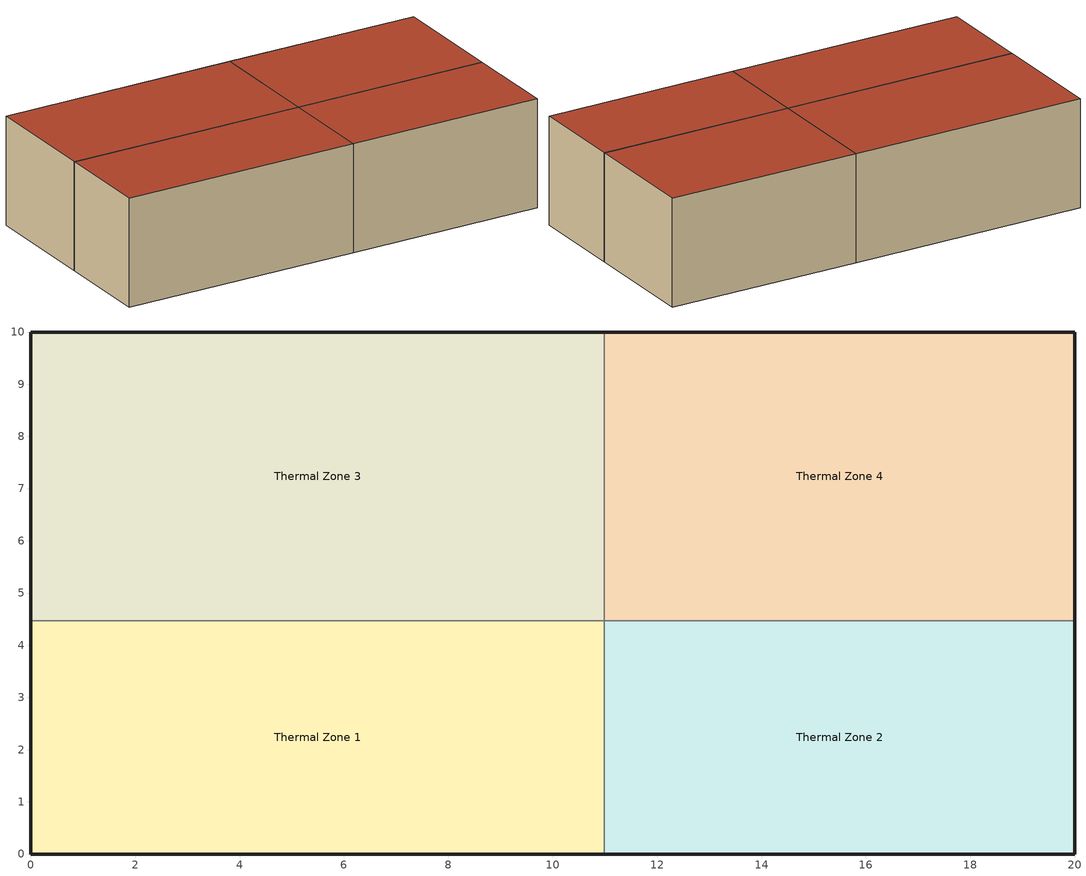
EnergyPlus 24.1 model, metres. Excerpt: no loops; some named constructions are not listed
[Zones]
Thermal Zone 1
 floor ground (Typical Insulated Carpeted 6in Slab Floor): 10.99,4.46 10.99,0 0,0 0,4.46 z0
 wall outside (Typical Insulated Steel Framed Exterior Wall R-8.06): 0,4.46 0,0 10.99,0 z0:5
 wall to Thermal Zone 2 (AirWall): 10.99,0 10.99,4.46 z0:5
 wall to Thermal Zone 3 (AirWall): 10.99,4.46 0,4.46 z0:5
 roof outside (Typical IEAD Roof - Highly Reflective R-20.83): 10.99,0 10.99,4.46 0,4.46 0,0 z5
Thermal Zone 2
 floor ground (Typical Insulated Carpeted 6in Slab Floor): 10.99,4.46 20,4.46 20,0 10.99,0 z0
 wall outside (Typical Insulated Steel Framed Exterior Wall R-8.06): 10.99,0 20,0 20,4.46 z0:5
 wall to Thermal Zone 4 (AirWall): 20,4.46 10.99,4.46 z0:5
 roof outside (Typical IEAD Roof - Highly Reflective R-20.83): 20,0 20,4.46 10.99,4.46 10.99,0 z5
Thermal Zone 3
 floor ground (Typical Insulated Carpeted 6in Slab Floor): 10.99,10 10.99,4.46 0,4.46 0,10 z0
 wall outside (Typical Insulated Steel Framed Exterior Wall R-8.06): 10.99,10 0,10 0,4.46 z0:5
 wall to Thermal Zone 4 (AirWall): 10.99,4.46 10.99,10 z0:5
 roof outside (Typical IEAD Roof - Highly Reflective R-20.83): 10.99,4.46 10.99,10 0,10 0,4.46 z5
Thermal Zone 4
 floor ground (Typical Insulated Carpeted 6in Slab Floor): 20,10 20,4.46 10.99,4.46 10.99,10 z0
 wall outside (Typical Insulated Steel Framed Exterior Wall R-8.06): 20,4.46 20,10 10.99,10 z0:5
 roof outside (Typical IEAD Roof - Highly Reflective R-20.83): 20,4.46 20,10 10.99,10 10.99,4.46 z5
[Schedule:Day:Interval]
DataCenter Equipment_SCH Default; DataCenter Equipment_SCH Summer Design Day; DataCenter Equipment_SCH Winter Design Day; DataCenter Equipment_SCH Wknd|Wkdy Day 3; DataCenter Equipment_SCH Wknd|Wkdy Day 7; DataCenter Equipment_SCH Wknd|Wkdy Day 11; DataCenter Lighting_SCH Default: 24:00, 1, No
DataCenter Equipment_SCH Wknd|Wkdy Day; DataCenter Equipment_SCH Wknd|Wkdy Day 4; DataCenter Equipment_SCH Wknd|Wkdy Day 8: 24:00, 0.25, No
DataCenter Equipment_SCH Wknd|Wkdy Day 1; DataCenter Equipment_SCH Wknd|Wkdy Day 5; DataCenter Equipment_SCH Wknd|Wkdy Day 9: 24:00, 0.5, No
DataCenter Equipment_SCH Wknd|Wkdy Day 2; DataCenter Equipment_SCH Wknd|Wkdy Day 6; DataCenter Equipment_SCH Wknd|Wkdy Day 10: 24:00, 0.75, No
LargeDataCenterHighITE ReturnApproachTemp_SCH Default; LargeDataCenterHighITE ReturnApproachTemp_SCH Summer Design Day; LargeDataCenterHighITE ReturnApproachTemp_SCH Winter Design Day; LargeDataCenterHighITE ReturnApproachTemp_SCH Wknd|Wkdy Day 3; LargeDataCenterHighITE ReturnApproachTemp_SCH Wknd|Wkdy Day 7; LargeDataCenterHighITE ReturnApproachTemp_SCH Wknd|Wkdy Day 11: 24:00, -7.55, No
LargeDataCenterHighITE ReturnApproachTemp_SCH Wknd|Wkdy Day; LargeDataCenterHighITE ReturnApproachTemp_SCH Wknd|Wkdy Day 4; LargeDataCenterHighITE ReturnApproachTemp_SCH Wknd|Wkdy Day 8: 24:00, -7.09, No
LargeDataCenterHighITE ReturnApproachTemp_SCH Wknd|Wkdy Day 1; LargeDataCenterHighITE ReturnApproachTemp_SCH Wknd|Wkdy Day 5; LargeDataCenterHighITE ReturnApproachTemp_SCH Wknd|Wkdy Day 9: 24:00, -7.24, No
LargeDataCenterHighITE ReturnApproachTemp_SCH Wknd|Wkdy Day 2; LargeDataCenterHighITE ReturnApproachTemp_SCH Wknd|Wkdy Day 6; LargeDataCenterHighITE ReturnApproachTemp_SCH Wknd|Wkdy Day 10: 24:00, -7.4, No
LargeDataCenterHighITE SupplyApproachTemp_SCH Default; LargeDataCenterHighITE SupplyApproachTemp_SCH Summer Design Day; LargeDataCenterHighITE SupplyApproachTemp_SCH Winter Design Day; LargeDataCenterHighITE SupplyApproachTemp_SCH Wknd|Wkdy Day 3; LargeDataCenterHighITE SupplyApproachTemp_SCH Wknd|Wkdy Day 7; LargeDataCenterHighITE SupplyApproachTemp_SCH Wknd|Wkdy Day 11: 24:00, 9.43, No
LargeDataCenterHighITE SupplyApproachTemp_SCH Wknd|Wkdy Day; LargeDataCenterHighITE SupplyApproachTemp_SCH Wknd|Wkdy Day 4; LargeDataCenterHighITE SupplyApproachTemp_SCH Wknd|Wkdy Day 8: 24:00, 10.61, No
LargeDataCenterHighITE SupplyApproachTemp_SCH Wknd|Wkdy Day 1; LargeDataCenterHighITE SupplyApproachTemp_SCH Wknd|Wkdy Day 5; LargeDataCenterHighITE SupplyApproachTemp_SCH Wknd|Wkdy Day 9: 24:00, 10.21, No
LargeDataCenterHighITE SupplyApproachTemp_SCH Wknd|Wkdy Day 2; LargeDataCenterHighITE SupplyApproachTemp_SCH Wknd|Wkdy Day 6; LargeDataCenterHighITE SupplyApproachTemp_SCH Wknd|Wkdy Day 10: 24:00, 9.82, No
[Schedule:Week:Daily]
DataCenter Lighting_SCH Week Rule - Jan1-Dec31: DataCenter Lighting_SCH Default, DataCenter Lighting_SCH Default, DataCenter Lighting_SCH Default, DataCenter Lighting_SCH Default, DataCenter Lighting_SCH Default, DataCenter Lighting_SCH Default, DataCenter Lighting_SCH Default, DataCenter Lighting_SCH Default, DataCenter Lighting_SCH Default, DataCenter Lighting_SCH Default, DataCenter Lighting_SCH Default, DataCenter Lighting_SCH Default
LargeDataCenterHighITE SupplyApproachTemp_SCH Week Rule - Apr30-May6: LargeDataCenterHighITE SupplyApproachTemp_SCH Wknd|Wkdy Day 3, LargeDataCenterHighITE SupplyApproachTemp_SCH Wknd|Wkdy Day 4, LargeDataCenterHighITE SupplyApproachTemp_SCH Wknd|Wkdy Day 4, LargeDataCenterHighITE SupplyApproachTemp_SCH Wknd|Wkdy Day 4, LargeDataCenterHighITE SupplyApproachTemp_SCH Wknd|Wkdy Day 4, LargeDataCenterHighITE SupplyApproachTemp_SCH Wknd|Wkdy Day 4, LargeDataCenterHighITE SupplyApproachTemp_SCH Wknd|Wkdy Day 4, LargeDataCenterHighITE SupplyApproachTemp_SCH Default, LargeDataCenterHighITE SupplyApproachTemp_SCH Summer Design Day, LargeDataCenterHighITE SupplyApproachTemp_SCH Winter Design Day, LargeDataCenterHighITE SupplyApproachTemp_SCH Default, LargeDataCenterHighITE SupplyApproachTemp_SCH Default
LargeDataCenterHighITE SupplyApproachTemp_SCH Week Rule - Aug6-Aug26: LargeDataCenterHighITE SupplyApproachTemp_SCH Wknd|Wkdy Day 7, LargeDataCenterHighITE SupplyApproachTemp_SCH Wknd|Wkdy Day 7, LargeDataCenterHighITE SupplyApproachTemp_SCH Wknd|Wkdy Day 7, LargeDataCenterHighITE SupplyApproachTemp_SCH Wknd|Wkdy Day 7, LargeDataCenterHighITE SupplyApproachTemp_SCH Wknd|Wkdy Day 7, LargeDataCenterHighITE SupplyApproachTemp_SCH Wknd|Wkdy Day 7, LargeDataCenterHighITE SupplyApproachTemp_SCH Wknd|Wkdy Day 7, LargeDataCenterHighITE SupplyApproachTemp_SCH Default, LargeDataCenterHighITE SupplyApproachTemp_SCH Summer Design Day, LargeDataCenterHighITE SupplyApproachTemp_SCH Winter Design Day, LargeDataCenterHighITE SupplyApproachTemp_SCH Default, LargeDataCenterHighITE SupplyApproachTemp_SCH Default
LargeDataCenterHighITE SupplyApproachTemp_SCH Week Rule - Aug27-Sep2: LargeDataCenterHighITE SupplyApproachTemp_SCH Wknd|Wkdy Day 7, LargeDataCenterHighITE SupplyApproachTemp_SCH Wknd|Wkdy Day 7, LargeDataCenterHighITE SupplyApproachTemp_SCH Wknd|Wkdy Day 7, LargeDataCenterHighITE SupplyApproachTemp_SCH Wknd|Wkdy Day 7, LargeDataCenterHighITE SupplyApproachTemp_SCH Wknd|Wkdy Day 7, LargeDataCenterHighITE SupplyApproachTemp_SCH Wknd|Wkdy Day 8, LargeDataCenterHighITE SupplyApproachTemp_SCH Wknd|Wkdy Day 8, LargeDataCenterHighITE SupplyApproachTemp_SCH Default, LargeDataCenterHighITE SupplyApproachTemp_SCH Summer Design Day, LargeDataCenterHighITE SupplyApproachTemp_SCH Winter Design Day, LargeDataCenterHighITE SupplyApproachTemp_SCH Default, LargeDataCenterHighITE SupplyApproachTemp_SCH Default
LargeDataCenterHighITE SupplyApproachTemp_SCH Week Rule - Dec3-Dec31: LargeDataCenterHighITE SupplyApproachTemp_SCH Wknd|Wkdy Day 11, LargeDataCenterHighITE SupplyApproachTemp_SCH Wknd|Wkdy Day 11, LargeDataCenterHighITE SupplyApproachTemp_SCH Wknd|Wkdy Day 11, LargeDataCenterHighITE SupplyApproachTemp_SCH Wknd|Wkdy Day 11, LargeDataCenterHighITE SupplyApproachTemp_SCH Wknd|Wkdy Day 11, LargeDataCenterHighITE SupplyApproachTemp_SCH Wknd|Wkdy Day 11, LargeDataCenterHighITE SupplyApproachTemp_SCH Wknd|Wkdy Day 11, LargeDataCenterHighITE SupplyApproachTemp_SCH Default, LargeDataCenterHighITE SupplyApproachTemp_SCH Summer Design Day, LargeDataCenterHighITE SupplyApproachTemp_SCH Winter Design Day, LargeDataCenterHighITE SupplyApproachTemp_SCH Default, LargeDataCenterHighITE SupplyApproachTemp_SCH Default
LargeDataCenterHighITE SupplyApproachTemp_SCH Week Rule - Jul2-Jul29: LargeDataCenterHighITE SupplyApproachTemp_SCH Wknd|Wkdy Day 6, LargeDataCenterHighITE SupplyApproachTemp_SCH Wknd|Wkdy Day 6, LargeDataCenterHighITE SupplyApproachTemp_SCH Wknd|Wkdy Day 6, LargeDataCenterHighITE SupplyApproachTemp_SCH Wknd|Wkdy Day 6, LargeDataCenterHighITE SupplyApproachTemp_SCH Wknd|Wkdy Day 6, LargeDataCenterHighITE SupplyApproachTemp_SCH Wknd|Wkdy Day 6, LargeDataCenterHighITE SupplyApproachTemp_SCH Wknd|Wkdy Day 6, LargeDataCenterHighITE SupplyApproachTemp_SCH Default, LargeDataCenterHighITE SupplyApproachTemp_SCH Summer Design Day, LargeDataCenterHighITE SupplyApproachTemp_SCH Winter Design Day, LargeDataCenterHighITE SupplyApproachTemp_SCH Default, LargeDataCenterHighITE SupplyApproachTemp_SCH Default
LargeDataCenterHighITE SupplyApproachTemp_SCH Week Rule - Jul30-Aug5: LargeDataCenterHighITE SupplyApproachTemp_SCH Wknd|Wkdy Day 6, LargeDataCenterHighITE SupplyApproachTemp_SCH Wknd|Wkdy Day 6, LargeDataCenterHighITE SupplyApproachTemp_SCH Wknd|Wkdy Day 7, LargeDataCenterHighITE SupplyApproachTemp_SCH Wknd|Wkdy Day 7, LargeDataCenterHighITE SupplyApproachTemp_SCH Wknd|Wkdy Day 7, LargeDataCenterHighITE SupplyApproachTemp_SCH Wknd|Wkdy Day 7, LargeDataCenterHighITE SupplyApproachTemp_SCH Wknd|Wkdy Day 7, LargeDataCenterHighITE SupplyApproachTemp_SCH Default, LargeDataCenterHighITE SupplyApproachTemp_SCH Summer Design Day, LargeDataCenterHighITE SupplyApproachTemp_SCH Winter Design Day, LargeDataCenterHighITE SupplyApproachTemp_SCH Default, LargeDataCenterHighITE SupplyApproachTemp_SCH Default
LargeDataCenterHighITE SupplyApproachTemp_SCH Week Rule - Jun4-Jun24: LargeDataCenterHighITE SupplyApproachTemp_SCH Wknd|Wkdy Day 5, LargeDataCenterHighITE SupplyApproachTemp_SCH Wknd|Wkdy Day 5, LargeDataCenterHighITE SupplyApproachTemp_SCH Wknd|Wkdy Day 5, LargeDataCenterHighITE SupplyApproachTemp_SCH Wknd|Wkdy Day 5, LargeDataCenterHighITE SupplyApproachTemp_SCH Wknd|Wkdy Day 5, LargeDataCenterHighITE SupplyApproachTemp_SCH Wknd|Wkdy Day 5, LargeDataCenterHighITE SupplyApproachTemp_SCH Wknd|Wkdy Day 5, LargeDataCenterHighITE SupplyApproachTemp_SCH Default, LargeDataCenterHighITE SupplyApproachTemp_SCH Summer Design Day, LargeDataCenterHighITE SupplyApproachTemp_SCH Winter Design Day, LargeDataCenterHighITE SupplyApproachTemp_SCH Default, LargeDataCenterHighITE SupplyApproachTemp_SCH Default
LargeDataCenterHighITE SupplyApproachTemp_SCH Week Rule - Jun25-Jul1: LargeDataCenterHighITE SupplyApproachTemp_SCH Wknd|Wkdy Day 5, LargeDataCenterHighITE SupplyApproachTemp_SCH Wknd|Wkdy Day 5, LargeDataCenterHighITE SupplyApproachTemp_SCH Wknd|Wkdy Day 5, LargeDataCenterHighITE SupplyApproachTemp_SCH Wknd|Wkdy Day 5, LargeDataCenterHighITE SupplyApproachTemp_SCH Wknd|Wkdy Day 5, LargeDataCenterHighITE SupplyApproachTemp_SCH Wknd|Wkdy Day 5, LargeDataCenterHighITE SupplyApproachTemp_SCH Wknd|Wkdy Day 6, LargeDataCenterHighITE SupplyApproachTemp_SCH Default, LargeDataCenterHighITE SupplyApproachTemp_SCH Summer Design Day, LargeDataCenterHighITE SupplyApproachTemp_SCH Winter Design Day, LargeDataCenterHighITE SupplyApproachTemp_SCH Default, LargeDataCenterHighITE SupplyApproachTemp_SCH Default
LargeDataCenterHighITE SupplyApproachTemp_SCH Week Rule - May7-May27: LargeDataCenterHighITE SupplyApproachTemp_SCH Wknd|Wkdy Day 4, LargeDataCenterHighITE SupplyApproachTemp_SCH Wknd|Wkdy Day 4, LargeDataCenterHighITE SupplyApproachTemp_SCH Wknd|Wkdy Day 4, LargeDataCenterHighITE SupplyApproachTemp_SCH Wknd|Wkdy Day 4, LargeDataCenterHighITE SupplyApproachTemp_SCH Wknd|Wkdy Day 4, LargeDataCenterHighITE SupplyApproachTemp_SCH Wknd|Wkdy Day 4, LargeDataCenterHighITE SupplyApproachTemp_SCH Wknd|Wkdy Day 4, LargeDataCenterHighITE SupplyApproachTemp_SCH Default, LargeDataCenterHighITE SupplyApproachTemp_SCH Summer Design Day, LargeDataCenterHighITE SupplyApproachTemp_SCH Winter Design Day, LargeDataCenterHighITE SupplyApproachTemp_SCH Default, LargeDataCenterHighITE SupplyApproachTemp_SCH Default
LargeDataCenterHighITE SupplyApproachTemp_SCH Week Rule - May28-Jun3: LargeDataCenterHighITE SupplyApproachTemp_SCH Wknd|Wkdy Day 4, LargeDataCenterHighITE SupplyApproachTemp_SCH Wknd|Wkdy Day 4, LargeDataCenterHighITE SupplyApproachTemp_SCH Wknd|Wkdy Day 4, LargeDataCenterHighITE SupplyApproachTemp_SCH Wknd|Wkdy Day 4, LargeDataCenterHighITE SupplyApproachTemp_SCH Wknd|Wkdy Day 5, LargeDataCenterHighITE SupplyApproachTemp_SCH Wknd|Wkdy Day 5, LargeDataCenterHighITE SupplyApproachTemp_SCH Wknd|Wkdy Day 5, LargeDataCenterHighITE SupplyApproachTemp_SCH Default, LargeDataCenterHighITE SupplyApproachTemp_SCH Summer Design Day, LargeDataCenterHighITE SupplyApproachTemp_SCH Winter Design Day, LargeDataCenterHighITE SupplyApproachTemp_SCH Default, LargeDataCenterHighITE SupplyApproachTemp_SCH Default
LargeDataCenterHighITE SupplyApproachTemp_SCH Week Rule - Nov5-Nov25: LargeDataCenterHighITE SupplyApproachTemp_SCH Wknd|Wkdy Day 10, LargeDataCenterHighITE SupplyApproachTemp_SCH Wknd|Wkdy Day 10, LargeDataCenterHighITE SupplyApproachTemp_SCH Wknd|Wkdy Day 10, LargeDataCenterHighITE SupplyApproachTemp_SCH Wknd|Wkdy Day 10, LargeDataCenterHighITE SupplyApproachTemp_SCH Wknd|Wkdy Day 10, LargeDataCenterHighITE SupplyApproachTemp_SCH Wknd|Wkdy Day 10, LargeDataCenterHighITE SupplyApproachTemp_SCH Wknd|Wkdy Day 10, LargeDataCenterHighITE SupplyApproachTemp_SCH Default, LargeDataCenterHighITE SupplyApproachTemp_SCH Summer Design Day, LargeDataCenterHighITE SupplyApproachTemp_SCH Winter Design Day, LargeDataCenterHighITE SupplyApproachTemp_SCH Default, LargeDataCenterHighITE SupplyApproachTemp_SCH Default
LargeDataCenterHighITE SupplyApproachTemp_SCH Week Rule - Nov26-Dec2: LargeDataCenterHighITE SupplyApproachTemp_SCH Wknd|Wkdy Day 10, LargeDataCenterHighITE SupplyApproachTemp_SCH Wknd|Wkdy Day 10, LargeDataCenterHighITE SupplyApproachTemp_SCH Wknd|Wkdy Day 10, LargeDataCenterHighITE SupplyApproachTemp_SCH Wknd|Wkdy Day 10, LargeDataCenterHighITE SupplyApproachTemp_SCH Wknd|Wkdy Day 10, LargeDataCenterHighITE SupplyApproachTemp_SCH Wknd|Wkdy Day 11, LargeDataCenterHighITE SupplyApproachTemp_SCH Wknd|Wkdy Day 11, LargeDataCenterHighITE SupplyApproachTemp_SCH Default, LargeDataCenterHighITE SupplyApproachTemp_SCH Summer Design Day, LargeDataCenterHighITE SupplyApproachTemp_SCH Winter Design Day, LargeDataCenterHighITE SupplyApproachTemp_SCH Default, LargeDataCenterHighITE SupplyApproachTemp_SCH Default
LargeDataCenterHighITE SupplyApproachTemp_SCH Week Rule - Oct1-Oct28: LargeDataCenterHighITE SupplyApproachTemp_SCH Wknd|Wkdy Day 9, LargeDataCenterHighITE SupplyApproachTemp_SCH Wknd|Wkdy Day 9, LargeDataCenterHighITE SupplyApproachTemp_SCH Wknd|Wkdy Day 9, LargeDataCenterHighITE SupplyApproachTemp_SCH Wknd|Wkdy Day 9, LargeDataCenterHighITE SupplyApproachTemp_SCH Wknd|Wkdy Day 9, LargeDataCenterHighITE SupplyApproachTemp_SCH Wknd|Wkdy Day 9, LargeDataCenterHighITE SupplyApproachTemp_SCH Wknd|Wkdy Day 9, LargeDataCenterHighITE SupplyApproachTemp_SCH Default, LargeDataCenterHighITE SupplyApproachTemp_SCH Summer Design Day, LargeDataCenterHighITE SupplyApproachTemp_SCH Winter Design Day, LargeDataCenterHighITE SupplyApproachTemp_SCH Default, LargeDataCenterHighITE SupplyApproachTemp_SCH Default
LargeDataCenterHighITE SupplyApproachTemp_SCH Week Rule - Oct29-Nov4: LargeDataCenterHighITE SupplyApproachTemp_SCH Wknd|Wkdy Day 9, LargeDataCenterHighITE SupplyApproachTemp_SCH Wknd|Wkdy Day 9, LargeDataCenterHighITE SupplyApproachTemp_SCH Wknd|Wkdy Day 9, LargeDataCenterHighITE SupplyApproachTemp_SCH Wknd|Wkdy Day 10, LargeDataCenterHighITE SupplyApproachTemp_SCH Wknd|Wkdy Day 10, LargeDataCenterHighITE SupplyApproachTemp_SCH Wknd|Wkdy Day 10, LargeDataCenterHighITE SupplyApproachTemp_SCH Wknd|Wkdy Day 10, LargeDataCenterHighITE SupplyApproachTemp_SCH Default, LargeDataCenterHighITE SupplyApproachTemp_SCH Summer Design Day, LargeDataCenterHighITE SupplyApproachTemp_SCH Winter Design Day, LargeDataCenterHighITE SupplyApproachTemp_SCH Default, LargeDataCenterHighITE SupplyApproachTemp_SCH Default
LargeDataCenterHighITE SupplyApproachTemp_SCH Week Rule - Sep3-Sep30: LargeDataCenterHighITE SupplyApproachTemp_SCH Wknd|Wkdy Day 8, LargeDataCenterHighITE SupplyApproachTemp_SCH Wknd|Wkdy Day 8, LargeDataCenterHighITE SupplyApproachTemp_SCH Wknd|Wkdy Day 8, LargeDataCenterHighITE SupplyApproachTemp_SCH Wknd|Wkdy Day 8, LargeDataCenterHighITE SupplyApproachTemp_SCH Wknd|Wkdy Day 8, LargeDataCenterHighITE SupplyApproachTemp_SCH Wknd|Wkdy Day 8, LargeDataCenterHighITE SupplyApproachTemp_SCH Wknd|Wkdy Day 8, LargeDataCenterHighITE SupplyApproachTemp_SCH Default, LargeDataCenterHighITE SupplyApproachTemp_SCH Summer Design Day, LargeDataCenterHighITE SupplyApproachTemp_SCH Winter Design Day, LargeDataCenterHighITE SupplyApproachTemp_SCH Default, LargeDataCenterHighITE SupplyApproachTemp_SCH Default
